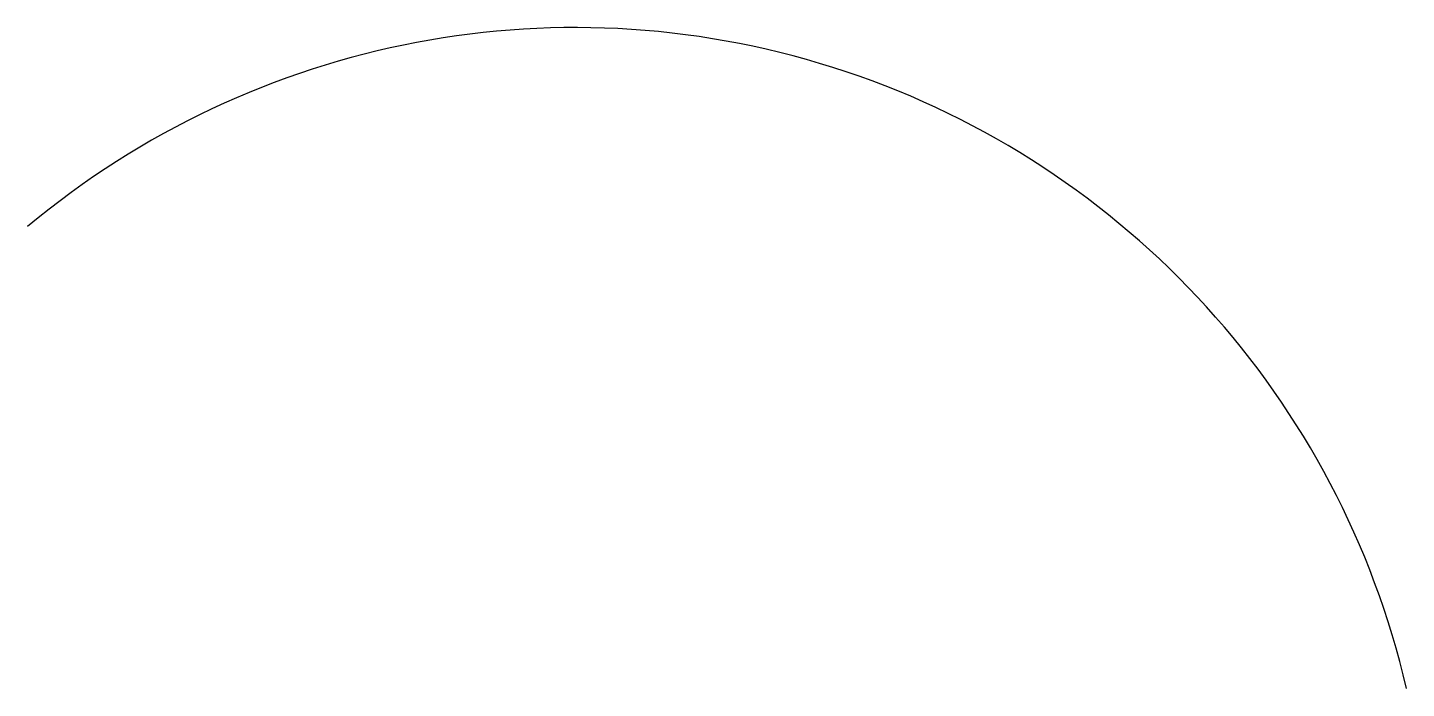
# Model space of a CAD drawing. Header units: millimetres. Extents: x 2702 to 3617, y 1668 to 2106.
import ezdxf

# ---------------------------------------------------------------- set-up
doc = ezdxf.new("R2010")
doc.units = ezdxf.units.MM

msp = doc.modelspace()

# ---------------------------------------------------------------- linework, layer by layer
msp.add_arc((3065.43, 1539.98), 565.79, 13.05771, 129.93275)

doc.saveas('drawing.dxf')
